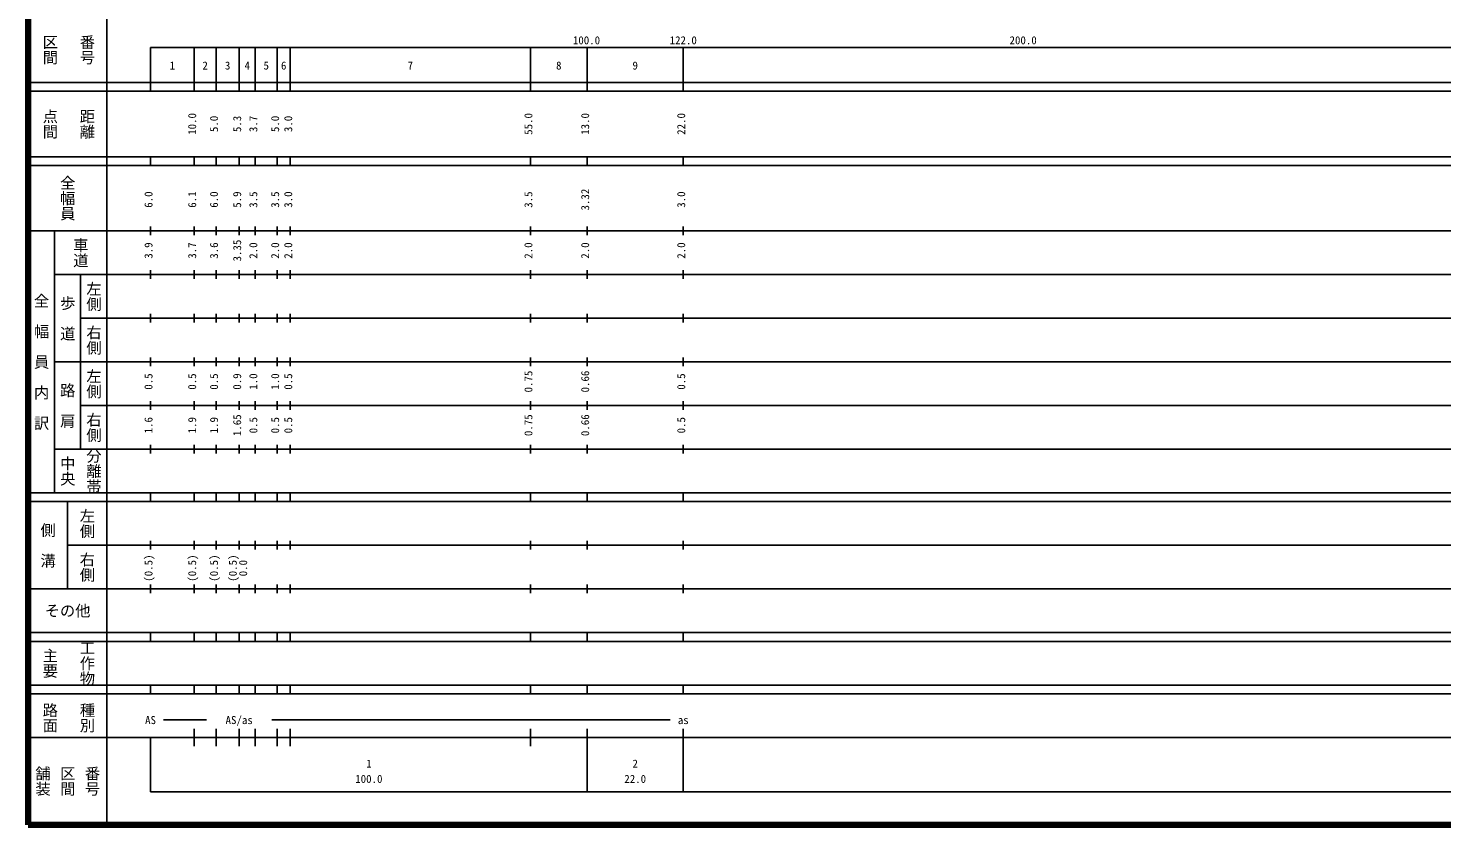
# Model space of a CAD drawing. Units: millimetres on the paper, enlarged 1000 times. Extents: x 40000 to 680000, y 20000 to 380000.
# Drawn here: x 40000 to 363711, y 20000 to 202409 of the extents above; entities that cross this region are included whole.
import ezdxf
from ezdxf.enums import TextEntityAlignment as Align

# ---------------------------------------------------------------- set-up
doc = ezdxf.new("R2010")
doc.units = ezdxf.units.MM
doc.header["$LTSCALE"] = 1000
doc.layers.add('M-TTL', color=2, linetype='Continuous', lineweight=140)
doc.layers.add('M-TTL-BAND', color=7, linetype='Continuous', lineweight=25)
doc.styles.add('@ＭＳ ゴシック', font='')
doc.styles.add('ＭＳ ゴシック', font='')
doc.styles.get('@ＭＳ ゴシック').set_extended_font_data('@MS Gothic')
doc.styles.get('ＭＳ ゴシック').set_extended_font_data('MS Gothic')

msp = doc.modelspace()

# ---------------------------------------------------------------- linework, layer by layer
at = {"layer": 'M-TTL'}
for p, q in [((40000, 380000), (40000, 20000)), ((40000, 20000), (680000, 20000))]:
    msp.add_line(p, q, dxfattribs=at)
at = {"layer": 'M-TTL-BAND'}
for p, q in [((58000, 370000), (58000, 20000)), ((68000, 198000), (579000, 198000)), ((68000, 198000), (68000, 188000)), ((78000, 188000), (78000, 198000)), ((83000, 188000), (83000, 198000)), ((88300, 188000), (88300, 198000)), ((92000, 188000), (92000, 198000)), ((97000, 188000), (97000, 198000)), ((100000, 188000), (100000, 198000)), ((155000, 188000), (155000, 198000)), ((168000, 188000), (168000, 198000)), ((190000, 188000), (190000, 198000)), ((40000, 190000), (579000, 190000)), ((40000, 188000), (579000, 188000)), ((40000, 173000), (579000, 173000)), ((68000, 171000), (68000, 173000)), ((78000, 171000), (78000, 173000)), ((83000, 171000), (83000, 173000)), ((88300, 171000), (88300, 173000)), ((92000, 171000), (92000, 173000)), ((97000, 171000), (97000, 173000)), ((100000, 171000), (100000, 173000)), ((155000, 171000), (155000, 173000)), ((168000, 171000), (168000, 173000)), ((190000, 171000), (190000, 173000)), ((40000, 171000), (579000, 171000)), ((40000, 156000), (579000, 156000)), ((46000, 96000), (46000, 156000)), ((68000, 155000), (68000, 157000)), ((78000, 155000), (78000, 157000)), ((83000, 155000), (83000, 157000)), ((88300, 155000), (88300, 157000)), ((92000, 155000), (92000, 157000)), ((97000, 155000), (97000, 157000)), ((100000, 155000), (100000, 157000)), ((155000, 155000), (155000, 157000)), ((168000, 155000), (168000, 157000)), ((190000, 155000), (190000, 157000)), ((46000, 146000), (579000, 146000)), ((52000, 146000), (52000, 106000)), ((68000, 145000), (68000, 147000)), ((78000, 145000), (78000, 147000)), ((83000, 145000), (83000, 147000)), ((88300, 145000), (88300, 147000)), ((92000, 145000), (92000, 147000)), ((97000, 145000), (97000, 147000)), ((100000, 145000), (100000, 147000)), ((155000, 145000), (155000, 147000)), ((168000, 145000), (168000, 147000)), ((190000, 145000), (190000, 147000)), ((52000, 136000), (579000, 136000)), ((68000, 135000), (68000, 137000)), ((78000, 135000), (78000, 137000)), ((83000, 135000), (83000, 137000)), ((88300, 135000), (88300, 137000)), ((92000, 135000), (92000, 137000)), ((97000, 135000), (97000, 137000)), ((100000, 135000), (100000, 137000)), ((155000, 135000), (155000, 137000)), ((168000, 135000), (168000, 137000)), ((190000, 135000), (190000, 137000)), ((68000, 125000), (68000, 127000)), ((78000, 125000), (78000, 127000)), ((83000, 125000), (83000, 127000)), ((88300, 125000), (88300, 127000)), ((92000, 125000), (92000, 127000)), ((97000, 125000), (97000, 127000)), ((100000, 125000), (100000, 127000)), ((155000, 125000), (155000, 127000)), ((168000, 125000), (168000, 127000)), ((190000, 125000), (190000, 127000)), ((46000, 126000), (579000, 126000)), ((68000, 115000), (68000, 117000)), ((78000, 115000), (78000, 117000)), ((83000, 115000), (83000, 117000)), ((88300, 115000), (88300, 117000)), ((92000, 115000), (92000, 117000)), ((97000, 115000), (97000, 117000)), ((100000, 115000), (100000, 117000)), ((155000, 115000), (155000, 117000)), ((168000, 115000), (168000, 117000)), ((190000, 115000), (190000, 117000)), ((52000, 116000), (579000, 116000)), ((68000, 105000), (68000, 107000)), ((78000, 105000), (78000, 107000)), ((83000, 105000), (83000, 107000)), ((88300, 105000), (88300, 107000)), ((92000, 105000), (92000, 107000)), ((97000, 105000), (97000, 107000)), ((100000, 105000), (100000, 107000)), ((155000, 105000), (155000, 107000)), ((168000, 105000), (168000, 107000)), ((190000, 105000), (190000, 107000)), ((46000, 106000), (579000, 106000)), ((40000, 96000), (579000, 96000)), ((40000, 94000), (579000, 94000)), ((49000, 94000), (49000, 74000)), ((68000, 94000), (68000, 96000)), ((78000, 94000), (78000, 96000)), ((83000, 94000), (83000, 96000)), ((88300, 94000), (88300, 96000)), ((92000, 94000), (92000, 96000)), ((97000, 94000), (97000, 96000)), ((100000, 94000), (100000, 96000)), ((155000, 94000), (155000, 96000)), ((168000, 94000), (168000, 96000)), ((190000, 94000), (190000, 96000)), ((68000, 83000), (68000, 85000)), ((78000, 83000), (78000, 85000)), ((83000, 83000), (83000, 85000)), ((88300, 83000), (88300, 85000)), ((92000, 83000), (92000, 85000)), ((97000, 83000), (97000, 85000)), ((100000, 83000), (100000, 85000)), ((155000, 83000), (155000, 85000)), ((168000, 83000), (168000, 85000)), ((190000, 83000), (190000, 85000)), ((49000, 84000), (579000, 84000)), ((68000, 73000), (68000, 75000)), ((78000, 73000), (78000, 75000)), ((83000, 73000), (83000, 75000)), ((88300, 73000), (88300, 75000)), ((92000, 73000), (92000, 75000)), ((97000, 73000), (97000, 75000)), ((100000, 73000), (100000, 75000)), ((155000, 73000), (155000, 75000)), ((168000, 73000), (168000, 75000)), ((190000, 73000), (190000, 75000)), ((40000, 74000), (579000, 74000)), ((40000, 64000), (579000, 64000)), ((40000, 62000), (579000, 62000)), ((68000, 62000), (68000, 64000)), ((78000, 62000), (78000, 64000)), ((83000, 62000), (83000, 64000)), ((88300, 62000), (88300, 64000)), ((92000, 62000), (92000, 64000)), ((97000, 62000), (97000, 64000)), ((100000, 62000), (100000, 64000)), ((155000, 62000), (155000, 64000)), ((168000, 62000), (168000, 64000)), ((190000, 62000), (190000, 64000)), ((40000, 52000), (579000, 52000)), ((68000, 50000), (68000, 52000)), ((78000, 50000), (78000, 52000)), ((83000, 50000), (83000, 52000)), ((88300, 50000), (88300, 52000)), ((92000, 50000), (92000, 52000)), ((97000, 50000), (97000, 52000)), ((100000, 50000), (100000, 52000)), ((155000, 50000), (155000, 52000)), ((168000, 50000), (168000, 52000)), ((190000, 50000), (190000, 52000)), ((40000, 50000), (579000, 50000)), ((71000, 44000), (80800, 44000)), ((95800, 44000), (187000, 44000)), ((40000, 40000), (579000, 40000)), ((68000, 40000), (68000, 27500)), ((78000, 38000), (78000, 42000)), ((83000, 38000), (83000, 42000)), ((88300, 38000), (88300, 42000)), ((92000, 38000), (92000, 42000)), ((97000, 38000), (97000, 42000)), ((100000, 38000), (100000, 42000)), ((155000, 38000), (155000, 42000)), ((168000, 27500), (168000, 42000)), ((190000, 27500), (190000, 42000)), ((68000, 27500), (579000, 27500))]:
    msp.add_line(p, q, dxfattribs=at)

# ---------------------------------------------------------------- texts
at = {"layer": 'M-TTL-BAND', "style": '@ＭＳ ゴシック'}
for s, p in [('番号', (53500, 197500)), ('区間', (45000, 197500)), ('点間', (45000, 180500)), ('距離', (53500, 180500)), ('全幅員', (49000, 163500)), ('車道', (52000, 151000)), ('左側', (55000, 141000)), ('全\u3000幅\u3000員\u3000内\u3000訳', (43000, 126000)), ('歩\u3000道', (49000, 136000)), ('右側', (55000, 131000)), ('左側', (55000, 121000)), ('路\u3000肩', (49000, 116000)), ('右側', (55000, 111000)), ('中央', (49000, 101000)), ('分離帯', (55000, 101000)), ('左側', (53500, 89000)), ('側\u3000溝', (44500, 84000)), ('右側', (53500, 79000)), ('工作物', (53500, 57000)), ('主要', (45000, 57000)), ('路面', (45000, 44500)), ('種別', (53500, 44500)), ('舗装', (43333, 30000)), ('区間', (49000, 30000)), ('番号', (54667, 30000))]:
    msp.add_text(s, height=2566, rotation=270, dxfattribs=at).set_placement(p, align=Align.MIDDLE_CENTER)
at = {"layer": 'M-TTL-BAND', "style": 'ＭＳ ゴシック'}
for s, p in [('100.0', (167844, 198195)), ('122.0', (190000, 198195)), ('200.0', (267844, 198195)), ('1', (73000, 192405)), ('2', (80500, 192405)), ('3', (85650, 192405)), ('4', (90150, 192405)), ('5', (94500, 192405)), ('6', (98500, 192405)), ('7', (127500, 192405)), ('8', (161500, 192405)), ('9', (179000, 192405)), ('AS', (68000, 42500)), ('AS/as', (88300, 42500)), ('as', (190000, 42500)), ('1', (118000, 32523)), ('2', (179000, 32523)), ('100.0', (118000, 29033)), ('22.0', (179000, 29033))]:
    msp.add_text(s, height=1833, dxfattribs=at).set_placement(p, align=Align.BOTTOM_CENTER)
for s, p in [('10.0', (79000, 180500)), ('5.0', (84000, 180500)), ('5.3', (89300, 180500)), ('3.7', (93000, 180500)), ('5.0', (98000, 180500)), ('3.0', (101000, 180500)), ('55.0', (156000, 180500)), ('13.0', (169000, 180500)), ('22.0', (191000, 180500)), ('3.32', (169000, 163174)), ('6.0', (69000, 163174)), ('6.1', (79000, 163174)), ('6.0', (84000, 163174)), ('5.9', (89300, 163174)), ('3.5', (93000, 163174)), ('3.5', (98000, 163174)), ('3.0', (101000, 163174)), ('3.5', (156000, 163174)), ('3.0', (191000, 163174)), ('3.9', (69000, 151500)), ('3.7', (79000, 151500)), ('3.6', (84000, 151500)), ('3.35', (89300, 151500)), ('2.0', (93000, 151500)), ('2.0', (98000, 151500)), ('2.0', (101000, 151500)), ('2.0', (156000, 151500)), ('2.0', (169000, 151500)), ('2.0', (191000, 151500)), ('0.5', (69000, 121500)), ('0.5', (79000, 121500)), ('0.5', (84000, 121500)), ('0.9', (89300, 121500)), ('1.0', (93000, 121500)), ('1.0', (98000, 121500)), ('0.5', (101000, 121500)), ('0.75', (156000, 121500)), ('0.66', (169000, 121500)), ('0.5', (191000, 121500)), ('1.65', (89300, 111500)), ('0.75', (156000, 111500)), ('0.66', (169000, 111500)), ('1.6', (69000, 111500)), ('1.9', (79000, 111500)), ('1.9', (84000, 111500)), ('0.5', (93000, 111500)), ('0.5', (98000, 111500)), ('0.5', (101000, 111500)), ('0.5', (191000, 111500)), ('(0.5)', (69000, 78764)), ('(0.5)', (79000, 78764)), ('(0.5)', (84000, 78764)), ('(0.5)', (88300, 78764)), ('0.0', (90670, 78764))]:
    msp.add_text(s, height=1833, rotation=90, dxfattribs=at).set_placement(p, align=Align.BOTTOM_CENTER)
msp.add_text('その他', height=2566, dxfattribs=at).set_placement((49000, 69000), align=Align.MIDDLE_CENTER)

doc.saveas('drawing.dxf')
